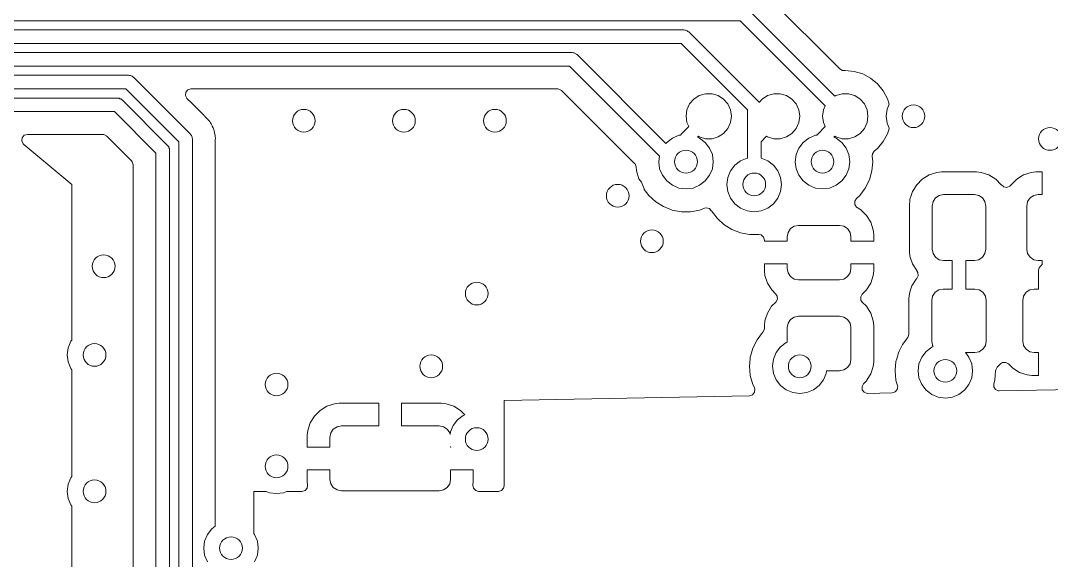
# Model space of a CAD drawing. Header units: millimetres. Extents: x 0 to 594, y 0 to 420.
# Drawn here: x 422.76 to 468.07, y 252.68 to 276.42 of the extents above; entities that cross this region are included whole.
import ezdxf

# ---------------------------------------------------------------- set-up
doc = ezdxf.new("R2010")
doc.units = ezdxf.units.MM
doc.linetypes.add('K5LT32768', pattern=[0])
picture_1 = doc.add_image_def('image2.png', size_in_pixel=(1000, 1000))

msp = doc.modelspace()

# ---------------------------------------------------------------- linework, layer by layer
at = {"color": 7, "linetype": 'K5LT32768', "lineweight": 18}
for p, q in [((455.481, 277.589), (458.775, 274.295)), ((458.555, 273.099), (454.725, 276.929)), ((387.638, 276.416), (454.389, 276.416)), ((454.389, 276.416), (458.133, 272.672)), ((451.917, 276.016), (387.927, 276.016)), ((451.956, 276.006), (451.917, 276.016)), ((451.995, 276.006), (451.956, 276.006)), ((452.029, 275.987), (451.995, 276.006)), ((452.067, 275.976), (452.029, 275.987)), ((452.095, 275.948), (452.067, 275.976)), ((452.13, 275.929), (452.095, 275.948)), ((455.225, 272.833), (452.13, 275.929)), ((388.052, 275.416), (451.793, 275.416)), ((451.793, 275.416), (454.713, 272.496)), ((447.013, 275.016), (389.013, 275.016)), ((447.051, 275.006), (447.013, 275.016)), ((447.091, 275.006), (447.051, 275.006)), ((447.125, 274.987), (447.091, 275.006)), ((447.163, 274.976), (447.125, 274.987)), ((447.191, 274.948), (447.163, 274.976)), ((447.225, 274.929), (447.191, 274.948)), ((451.132, 271.022), (447.225, 274.929)), ((389.138, 274.416), (446.889, 274.416)), ((446.889, 274.416), (450.845, 270.46)), ((458.775, 274.295), (458.897, 274.228)), ((458.897, 274.228), (458.975, 274.223)), ((458.975, 274.223), (459.013, 274.227)), ((459.013, 274.227), (459.406, 274.189)), ((459.406, 274.189), (459.783, 274.074)), ((427.513, 274.016), (389.427, 274.016)), ((427.551, 274.006), (427.513, 274.016)), ((427.591, 274.006), (427.551, 274.006)), ((427.625, 273.987), (427.591, 274.006)), ((427.663, 273.976), (427.625, 273.987)), ((427.691, 273.948), (427.663, 273.976)), ((427.725, 273.929), (427.691, 273.948)), ((430.225, 271.429), (427.725, 273.929)), ((459.783, 274.074), (460.13, 273.888)), ((460.13, 273.888), (460.435, 273.638)), ((389.552, 273.416), (427.389, 273.416)), ((427.389, 273.416), (429.713, 271.092)), ((430.027, 273.271), (430.007, 273.132)), ((430.119, 273.376), (430.027, 273.271)), ((430.253, 273.415), (430.119, 273.376)), ((446.372, 273.415), (430.253, 273.415)), ((446.424, 273.41), (446.372, 273.415)), ((446.547, 273.343), (446.424, 273.41)), ((449.753, 270.137), (446.547, 273.343)), ((460.435, 273.638), (460.685, 273.334)), ((460.685, 273.334), (460.871, 272.986)), ((427.013, 273.016), (389.842, 273.016)), ((427.051, 273.006), (427.013, 273.016)), ((427.091, 273.006), (427.051, 273.006)), ((427.125, 272.987), (427.091, 273.006)), ((427.163, 272.976), (427.125, 272.987)), ((427.191, 272.948), (427.163, 272.976)), ((427.225, 272.929), (427.191, 272.948)), ((429.225, 270.929), (427.225, 272.929)), ((430.007, 273.132), (430.065, 273.005)), ((430.065, 273.005), (430.077, 272.992)), ((430.077, 272.992), (430.27, 272.8)), ((430.27, 272.8), (430.812, 272.257)), ((452.358, 272.972), (452.172, 272.757)), ((452.598, 273.126), (452.358, 272.972)), ((452.871, 273.206), (452.598, 273.126)), ((453.156, 273.206), (452.871, 273.206)), ((453.429, 273.126), (453.156, 273.206)), ((453.668, 272.972), (453.429, 273.126)), ((453.855, 272.757), (453.668, 272.972)), ((455.23, 272.824), (455.225, 272.833)), ((455.358, 272.972), (455.23, 272.824)), ((455.598, 273.126), (455.358, 272.972)), ((455.871, 273.206), (455.598, 273.126)), ((456.156, 273.206), (455.871, 273.206)), ((456.429, 273.126), (456.156, 273.206)), ((456.668, 272.972), (456.429, 273.126)), ((456.855, 272.757), (456.668, 272.972)), ((458.598, 273.126), (458.555, 273.099)), ((458.871, 273.206), (458.598, 273.126)), ((459.156, 273.206), (458.871, 273.206)), ((459.429, 273.126), (459.156, 273.206)), ((459.668, 272.972), (459.429, 273.126)), ((459.855, 272.757), (459.668, 272.972)), ((460.871, 272.986), (460.944, 272.744)), ((389.966, 272.416), (426.889, 272.416)), ((426.889, 272.416), (428.713, 270.592)), ((452.054, 272.498), (452.013, 272.216)), ((452.172, 272.757), (452.054, 272.498)), ((453.973, 272.498), (453.855, 272.757)), ((454.013, 272.216), (453.973, 272.498)), ((454.713, 272.496), (454.713, 270.377)), ((456.973, 272.498), (456.855, 272.757)), ((457.013, 272.216), (456.973, 272.498)), ((458.054, 272.498), (458.013, 272.216)), ((458.133, 272.672), (458.054, 272.498)), ((459.973, 272.498), (459.855, 272.757)), ((460.013, 272.216), (459.973, 272.498)), ((460.854, 272.527), (460.813, 272.216)), ((460.944, 272.744), (460.854, 272.527)), ((430.812, 272.257), (430.837, 272.237)), ((430.837, 272.237), (430.837, 272.237)), ((430.837, 272.237), (430.849, 272.227)), ((430.849, 272.227), (430.898, 272.174)), ((430.898, 272.174), (430.948, 272.122)), ((430.948, 272.122), (430.969, 272.1)), ((430.969, 272.1), (430.991, 272.079)), ((430.991, 272.079), (431, 272.067)), ((431, 272.067), (431.008, 272.058)), ((431.008, 272.058), (431.074, 271.987)), ((431.074, 271.987), (431.095, 271.95)), ((431.095, 271.95), (431.116, 271.918)), ((431.116, 271.918), (431.142, 271.884)), ((431.142, 271.884), (431.181, 271.795)), ((452.013, 272.216), (452.054, 271.935)), ((452.054, 271.935), (452.133, 271.761)), ((453.855, 271.676), (453.973, 271.935)), ((453.973, 271.935), (454.013, 272.216)), ((456.855, 271.676), (456.973, 271.935)), ((456.973, 271.935), (457.013, 272.216)), ((458.013, 272.216), (458.054, 271.935)), ((458.054, 271.935), (458.133, 271.761)), ((459.855, 271.676), (459.973, 271.935)), ((459.973, 271.935), (460.013, 272.216)), ((460.813, 272.216), (460.854, 271.906)), ((460.854, 271.906), (460.944, 271.689)), ((423.059, 271.415), (422.925, 271.376)), ((426.372, 271.415), (423.059, 271.415)), ((426.424, 271.41), (426.372, 271.415)), ((430.245, 271.394), (430.225, 271.429)), ((431.181, 271.795), (431.186, 271.784)), ((431.186, 271.784), (431.233, 271.699)), ((431.233, 271.699), (431.243, 271.658)), ((431.243, 271.658), (431.256, 271.621)), ((431.256, 271.621), (431.273, 271.582)), ((431.273, 271.582), (431.288, 271.486)), ((431.288, 271.486), (431.29, 271.475)), ((431.29, 271.475), (431.314, 271.381)), ((451.801, 271.429), (451.781, 271.394)), ((452.133, 271.761), (451.801, 271.429)), ((453.429, 271.307), (453.668, 271.461)), ((453.668, 271.461), (453.855, 271.676)), ((456.429, 271.307), (456.668, 271.461)), ((456.668, 271.461), (456.855, 271.676)), ((457.801, 271.429), (457.781, 271.394)), ((458.133, 271.761), (457.801, 271.429)), ((459.429, 271.307), (459.668, 271.461)), ((459.668, 271.461), (459.855, 271.676)), ((460.871, 271.447), (460.685, 271.099)), ((460.924, 271.621), (460.871, 271.447)), ((460.944, 271.689), (460.924, 271.621)), ((422.834, 271.271), (422.814, 271.132)), ((422.814, 271.132), (422.872, 271.005)), ((422.925, 271.376), (422.834, 271.271)), ((422.872, 271.005), (422.901, 270.977)), ((422.901, 270.977), (425.013, 269.216)), ((426.547, 271.343), (426.424, 271.41)), ((427.64, 270.25), (426.547, 271.343)), ((429.713, 271.092), (429.713, 238.716)), ((430.273, 271.366), (430.245, 271.394)), ((430.283, 271.328), (430.273, 271.366)), ((430.303, 271.294), (430.283, 271.328)), ((430.303, 271.255), (430.303, 271.294)), ((430.313, 271.216), (430.303, 271.255)), ((430.313, 238.841), (430.313, 271.216)), ((431.314, 271.381), (431.314, 271.338)), ((431.314, 271.338), (431.317, 271.3)), ((431.315, 271.161), (431.314, 271.149)), ((431.314, 271.149), (431.314, 254.18)), ((431.324, 271.258), (431.315, 271.161)), ((431.317, 271.3), (431.324, 271.258)), ((451.165, 271.065), (451.132, 271.022)), ((451.413, 271.256), (451.165, 271.065)), ((451.703, 271.376), (451.413, 271.256)), ((451.772, 271.385), (451.703, 271.376)), ((451.781, 271.394), (451.772, 271.385)), ((452.517, 271.296), (452.555, 271.334)), ((452.613, 271.256), (452.517, 271.296)), ((452.555, 271.334), (452.598, 271.307)), ((452.598, 271.307), (452.871, 271.227)), ((452.862, 271.065), (452.613, 271.256)), ((453.052, 270.816), (452.862, 271.065)), ((452.871, 271.227), (453.156, 271.227)), ((453.156, 271.227), (453.429, 271.307)), ((455.313, 271.092), (455.555, 271.334)), ((455.313, 270.377), (455.313, 271.092)), ((455.555, 271.334), (455.598, 271.307)), ((455.598, 271.307), (455.871, 271.227)), ((455.871, 271.227), (456.156, 271.227)), ((456.156, 271.227), (456.429, 271.307)), ((457.165, 271.065), (456.974, 270.816)), ((457.413, 271.256), (457.165, 271.065)), ((457.703, 271.376), (457.413, 271.256)), ((457.772, 271.385), (457.703, 271.376)), ((457.781, 271.394), (457.772, 271.385)), ((458.517, 271.296), (458.555, 271.334)), ((458.613, 271.256), (458.517, 271.296)), ((458.555, 271.334), (458.598, 271.307)), ((458.598, 271.307), (458.871, 271.227)), ((458.862, 271.065), (458.613, 271.256)), ((459.052, 270.816), (458.862, 271.065)), ((458.871, 271.227), (459.156, 271.227)), ((459.156, 271.227), (459.429, 271.307)), ((460.685, 271.099), (460.435, 270.795)), ((428.713, 270.592), (428.713, 238.216)), ((429.245, 270.894), (429.225, 270.929)), ((429.273, 270.866), (429.245, 270.894)), ((429.283, 270.828), (429.273, 270.866)), ((429.303, 270.794), (429.283, 270.828)), ((429.303, 270.755), (429.303, 270.794)), ((429.313, 270.716), (429.303, 270.755)), ((429.313, 238.341), (429.313, 270.716)), ((453.172, 270.527), (453.052, 270.816)), ((453.213, 270.216), (453.172, 270.527)), ((456.854, 270.527), (456.813, 270.216)), ((456.974, 270.816), (456.854, 270.527)), ((459.172, 270.527), (459.052, 270.816)), ((459.213, 270.216), (459.172, 270.527)), ((460.212, 270.561), (460.201, 270.462)), ((460.291, 270.676), (460.212, 270.561)), ((460.375, 270.746), (460.291, 270.676)), ((460.435, 270.795), (460.375, 270.746)), ((427.673, 270.209), (427.64, 270.25)), ((427.712, 270.075), (427.673, 270.209)), ((427.712, 238.284), (427.712, 270.075)), ((449.773, 270.115), (449.753, 270.137)), ((449.824, 269.985), (449.773, 270.115)), ((450.845, 270.46), (450.813, 270.216)), ((450.813, 270.216), (450.854, 269.906)), ((453.172, 269.906), (453.213, 270.216)), ((454.165, 270.065), (453.974, 269.816)), ((454.413, 270.256), (454.165, 270.065)), ((454.703, 270.376), (454.413, 270.256)), ((454.713, 270.377), (454.703, 270.376)), ((455.324, 270.376), (455.313, 270.377)), ((455.613, 270.256), (455.324, 270.376)), ((455.862, 270.065), (455.613, 270.256)), ((456.052, 269.816), (455.862, 270.065)), ((456.813, 270.216), (456.854, 269.906)), ((459.172, 269.906), (459.213, 270.216)), ((460.224, 270.216), (460.186, 269.81)), ((460.201, 270.462), (460.224, 270.216)), ((449.84, 269.81), (449.824, 269.985)), ((449.939, 269.465), (449.84, 269.81)), ((450.854, 269.906), (450.974, 269.616)), ((450.974, 269.616), (451.165, 269.368)), ((452.862, 269.368), (453.052, 269.616)), ((453.052, 269.616), (453.172, 269.906)), ((453.974, 269.816), (453.854, 269.527)), ((456.172, 269.527), (456.052, 269.816)), ((456.854, 269.906), (456.974, 269.616)), ((456.974, 269.616), (457.165, 269.368)), ((458.862, 269.368), (459.052, 269.616)), ((459.052, 269.616), (459.172, 269.906)), ((460.186, 269.81), (460.074, 269.418)), ((462.401, 269.452), (462.7, 269.636)), ((462.7, 269.636), (463.033, 269.746)), ((463.033, 269.746), (463.238, 269.767)), ((463.238, 269.767), (464.788, 269.767)), ((464.788, 269.767), (464.994, 269.746)), ((464.994, 269.746), (465.327, 269.636)), ((465.327, 269.636), (465.626, 269.452)), ((466.552, 269.451), (466.85, 269.635)), ((466.85, 269.635), (467.183, 269.746)), ((467.183, 269.746), (467.388, 269.766)), ((467.388, 269.766), (467.663, 269.766)), ((467.663, 269.766), (467.663, 268.766)), ((425.013, 269.216), (425.013, 262.368)), ((450.052, 269.316), (449.939, 269.465)), ((450.172, 269.027), (450.052, 269.316)), ((451.165, 269.368), (451.413, 269.177)), ((451.413, 269.177), (451.703, 269.057)), ((452.324, 269.057), (452.613, 269.177)), ((452.613, 269.177), (452.862, 269.368)), ((453.854, 269.527), (453.813, 269.216)), ((453.813, 269.216), (453.854, 268.906)), ((456.213, 269.216), (456.172, 269.527)), ((456.172, 268.906), (456.213, 269.216)), ((457.165, 269.368), (457.413, 269.177)), ((457.413, 269.177), (457.703, 269.057)), ((458.324, 269.057), (458.613, 269.177)), ((458.613, 269.177), (458.862, 269.368)), ((460.074, 269.418), (459.893, 269.053)), ((461.969, 268.905), (462.153, 269.204)), ((462.153, 269.204), (462.401, 269.452)), ((465.626, 269.452), (465.874, 269.204)), ((465.874, 269.204), (465.878, 269.197)), ((465.878, 269.197), (465.882, 269.194)), ((465.882, 269.194), (465.883, 269.192)), ((465.883, 269.192), (465.883, 269.193)), ((465.883, 269.193), (465.982, 269.104)), ((466.248, 269.137), (466.3, 269.197)), ((466.3, 269.197), (466.304, 269.203)), ((466.304, 269.203), (466.552, 269.451)), ((450.176, 268.997), (450.172, 269.027)), ((450.38, 268.727), (450.176, 268.997)), ((450.681, 268.453), (450.38, 268.727)), ((451.703, 269.057), (452.013, 269.016)), ((452.013, 269.016), (452.324, 269.057)), ((453.854, 268.906), (453.974, 268.616)), ((456.052, 268.616), (456.172, 268.906)), ((457.703, 269.057), (458.013, 269.016)), ((458.013, 269.016), (458.324, 269.057)), ((459.647, 268.727), (459.502, 268.595)), ((459.893, 269.053), (459.647, 268.727)), ((461.895, 268.683), (461.969, 268.905)), ((463.147, 268.728), (462.985, 268.62)), ((463.338, 268.766), (463.147, 268.728)), ((464.688, 268.766), (463.338, 268.766)), ((464.88, 268.728), (464.688, 268.766)), ((465.042, 268.62), (464.88, 268.728)), ((465.982, 269.104), (466.12, 269.081)), ((466.12, 269.081), (466.248, 269.137)), ((467.297, 268.728), (467.135, 268.62)), ((467.488, 268.766), (467.297, 268.728)), ((467.663, 268.766), (467.488, 268.766)), ((451.028, 268.238), (450.681, 268.453)), ((453.974, 268.616), (454.165, 268.368)), ((454.165, 268.368), (454.413, 268.177)), ((455.613, 268.177), (455.862, 268.368)), ((455.862, 268.368), (456.052, 268.616)), ((459.502, 268.595), (459.429, 268.476)), ((459.429, 268.476), (459.433, 268.336)), ((459.433, 268.336), (459.511, 268.22)), ((461.837, 268.367), (461.846, 268.447)), ((461.837, 266.266), (461.837, 268.367)), ((461.846, 268.447), (461.858, 268.572)), ((461.858, 268.572), (461.895, 268.683)), ((462.876, 268.458), (462.838, 268.266)), ((462.838, 268.266), (462.838, 266.366)), ((462.985, 268.62), (462.876, 268.458)), ((465.15, 268.458), (465.042, 268.62)), ((465.188, 268.266), (465.15, 268.458)), ((465.188, 266.366), (465.188, 268.266)), ((467.026, 268.458), (466.988, 268.266)), ((466.988, 268.266), (466.988, 266.366)), ((467.135, 268.62), (467.026, 268.458)), ((451.408, 268.09), (451.028, 268.238)), ((451.809, 268.015), (451.408, 268.09)), ((452.217, 268.015), (451.809, 268.015)), ((452.618, 268.09), (452.217, 268.015)), ((452.644, 268.1), (452.618, 268.09)), ((452.824, 268.17), (452.644, 268.1)), ((452.905, 268.187), (452.824, 268.17)), ((453.041, 268.152), (452.905, 268.187)), ((453.125, 268.061), (453.041, 268.152)), ((453.128, 268.063), (453.125, 268.061)), ((453.134, 268.053), (453.128, 268.063)), ((453.38, 267.727), (453.134, 268.053)), ((454.413, 268.177), (454.703, 268.057)), ((454.703, 268.057), (455.013, 268.016)), ((455.013, 268.016), (455.324, 268.057)), ((455.324, 268.057), (455.613, 268.177)), ((459.511, 268.22), (459.539, 268.201)), ((459.539, 268.201), (459.7, 268.101)), ((459.7, 268.101), (459.948, 267.853)), ((459.948, 267.853), (460.132, 267.555)), ((453.415, 267.695), (453.38, 267.727)), ((453.681, 267.453), (453.415, 267.695)), ((454.028, 267.238), (453.681, 267.453)), ((456.772, 267.378), (456.61, 267.27)), ((456.963, 267.416), (456.772, 267.378)), ((458.763, 267.416), (456.963, 267.416)), ((458.955, 267.378), (458.763, 267.416)), ((459.117, 267.27), (458.955, 267.378)), ((460.132, 267.555), (460.242, 267.222)), ((454.408, 267.09), (454.028, 267.238)), ((454.809, 267.015), (454.408, 267.09)), ((455.215, 267.015), (454.809, 267.015)), ((455.318, 266.993), (455.215, 267.015)), ((455.424, 266.902), (455.318, 266.993)), ((455.463, 266.767), (455.424, 266.902)), ((456.501, 267.108), (456.463, 266.916)), ((456.463, 266.916), (456.463, 266.716)), ((456.61, 267.27), (456.501, 267.108)), ((459.225, 267.108), (459.117, 267.27)), ((459.263, 266.916), (459.225, 267.108)), ((459.263, 266.716), (459.263, 266.916)), ((460.242, 267.222), (460.263, 267.016)), ((460.263, 267.016), (460.263, 266.716)), ((455.463, 266.716), (455.463, 266.767)), ((456.463, 266.716), (455.463, 266.716)), ((460.263, 266.716), (459.263, 266.716)), ((461.858, 266.061), (461.837, 266.266)), ((461.969, 265.728), (461.858, 266.061)), ((462.838, 266.366), (462.876, 266.175)), ((462.876, 266.175), (462.985, 266.013)), ((462.985, 266.013), (463.147, 265.905)), ((464.88, 265.905), (465.042, 266.013)), ((465.042, 266.013), (465.15, 266.175)), ((465.15, 266.175), (465.188, 266.366)), ((466.988, 266.366), (467.026, 266.175)), ((467.026, 266.175), (467.135, 266.013)), ((467.135, 266.013), (467.297, 265.905)), ((455.463, 265.417), (455.463, 265.716)), ((455.463, 265.716), (456.463, 265.716)), ((456.463, 265.716), (456.463, 265.516)), ((459.263, 265.516), (459.263, 265.716)), ((459.263, 265.716), (460.263, 265.716)), ((460.263, 265.716), (460.263, 265.417)), ((462.153, 265.429), (461.969, 265.728)), ((463.147, 265.905), (463.338, 265.866)), ((463.338, 265.866), (463.713, 265.866)), ((463.713, 265.866), (463.713, 264.616)), ((464.313, 264.616), (464.313, 265.866)), ((464.313, 265.866), (464.688, 265.866)), ((464.688, 265.866), (464.88, 265.905)), ((467.297, 265.905), (467.488, 265.866)), ((467.488, 265.866), (467.663, 265.866)), ((467.536, 265.552), (467.513, 265.448)), ((467.595, 265.62), (467.536, 265.552)), ((467.663, 265.696), (467.591, 265.624)), ((467.591, 265.624), (467.595, 265.62)), ((467.663, 265.866), (467.663, 265.696)), ((455.484, 265.211), (455.463, 265.417)), ((455.595, 264.878), (455.484, 265.211)), ((456.463, 265.516), (456.501, 265.325)), ((456.501, 265.325), (456.61, 265.163)), ((456.61, 265.163), (456.772, 265.055)), ((458.955, 265.055), (459.117, 265.163)), ((459.117, 265.163), (459.225, 265.325)), ((459.225, 265.325), (459.263, 265.516)), ((460.242, 265.211), (460.132, 264.878)), ((460.263, 265.417), (460.242, 265.211)), ((462.128, 265.054), (462.153, 265.079)), ((462.162, 265.418), (462.153, 265.429)), ((462.153, 265.079), (462.22, 265.201)), ((462.161, 265.417), (462.162, 265.418)), ((462.21, 265.341), (462.161, 265.417)), ((462.22, 265.201), (462.21, 265.341)), ((467.513, 265.448), (467.513, 264.616)), ((455.779, 264.58), (455.595, 264.878)), ((456.772, 265.055), (456.963, 265.016)), ((456.963, 265.016), (458.763, 265.016)), ((458.763, 265.016), (458.955, 265.055)), ((460.132, 264.878), (459.948, 264.58)), ((461.886, 264.58), (461.944, 264.755)), ((461.944, 264.755), (462.128, 265.054)), ((463.313, 264.616), (463.122, 264.578)), ((463.713, 264.616), (463.313, 264.616)), ((464.713, 264.616), (464.313, 264.616)), ((464.905, 264.578), (464.713, 264.616)), ((467.313, 264.616), (467.122, 264.578)), ((467.513, 264.616), (467.313, 264.616)), ((455.966, 264.393), (455.779, 264.58)), ((456.023, 264.304), (455.966, 264.393)), ((455.966, 264.042), (456.033, 264.164)), ((456.033, 264.164), (456.023, 264.304)), ((459.761, 264.393), (459.694, 264.27)), ((459.694, 264.27), (459.704, 264.131)), ((459.948, 264.58), (459.761, 264.393)), ((461.812, 264.217), (461.833, 264.422)), ((461.812, 262.632), (461.812, 264.216)), ((461.833, 264.422), (461.886, 264.58)), ((462.851, 264.308), (462.813, 264.116)), ((462.96, 264.47), (462.851, 264.308)), ((463.122, 264.578), (462.96, 264.47)), ((465.067, 264.47), (464.905, 264.578)), ((465.175, 264.308), (465.067, 264.47)), ((465.213, 264.116), (465.175, 264.308)), ((466.851, 264.308), (466.813, 264.116)), ((466.96, 264.47), (466.851, 264.308)), ((467.122, 264.578), (466.96, 264.47)), ((455.594, 263.555), (455.778, 263.854)), ((455.778, 263.854), (455.966, 264.042)), ((459.704, 264.131), (459.761, 264.042)), ((459.761, 264.042), (459.949, 263.854)), ((459.949, 263.854), (460.133, 263.555)), ((462.813, 264.116), (462.813, 262.316)), ((465.213, 262.316), (465.213, 264.116)), ((466.813, 264.116), (466.813, 262.316)), ((455.483, 263.222), (455.495, 263.256)), ((455.495, 263.256), (455.594, 263.555)), ((456.61, 263.27), (456.501, 263.108)), ((456.772, 263.378), (456.61, 263.27)), ((456.963, 263.416), (456.772, 263.378)), ((458.763, 263.416), (456.963, 263.416)), ((458.955, 263.378), (458.763, 263.416)), ((459.117, 263.27), (458.955, 263.378)), ((459.225, 263.108), (459.117, 263.27)), ((460.133, 263.555), (460.243, 263.222)), ((455.386, 262.715), (455.454, 262.827)), ((455.454, 262.827), (455.462, 262.89)), ((455.462, 263.017), (455.483, 263.222)), ((455.462, 262.89), (455.462, 263.016)), ((456.501, 263.108), (456.463, 262.916)), ((456.463, 262.916), (456.463, 262.276)), ((459.263, 262.916), (459.225, 263.108)), ((459.263, 261.516), (459.263, 262.916)), ((460.243, 263.222), (460.264, 263.017)), ((460.264, 263.017), (460.264, 261.416)), ((425.013, 262.368), (424.974, 262.316)), ((454.952, 262.015), (455.134, 262.38)), ((455.134, 262.38), (455.38, 262.706)), ((455.38, 262.706), (455.381, 262.707)), ((455.381, 262.707), (455.382, 262.708)), ((455.382, 262.708), (455.387, 262.714)), ((455.387, 262.714), (455.386, 262.715)), ((461.534, 262.18), (461.762, 262.482)), ((461.762, 262.482), (461.812, 262.613)), ((461.812, 262.613), (461.812, 262.632)), ((424.854, 262.027), (424.813, 261.716)), ((424.974, 262.316), (424.854, 262.027)), ((454.866, 261.713), (454.952, 262.015)), ((456.165, 262.065), (455.974, 261.816)), ((456.413, 262.256), (456.165, 262.065)), ((456.463, 262.276), (456.413, 262.256)), ((461.384, 261.88), (461.533, 262.178)), ((461.533, 262.178), (461.534, 262.18)), ((462.813, 262.056), (462.565, 261.865)), ((462.813, 262.316), (462.851, 262.125)), ((462.879, 262.083), (462.813, 262.056)), ((462.851, 262.125), (462.879, 262.083)), ((464.905, 261.855), (465.067, 261.963)), ((465.067, 261.963), (465.175, 262.125)), ((465.175, 262.125), (465.213, 262.316)), ((466.813, 262.316), (466.851, 262.125)), ((466.851, 262.125), (466.96, 261.963)), ((466.96, 261.963), (467.122, 261.855)), ((424.813, 261.716), (424.854, 261.406)), ((454.803, 261.216), (454.833, 261.547)), ((454.833, 261.547), (454.84, 261.623)), ((454.84, 261.623), (454.866, 261.713)), ((455.854, 261.527), (455.813, 261.216)), ((455.974, 261.816), (455.854, 261.527)), ((459.225, 261.325), (459.263, 261.516)), ((461.24, 261.423), (461.274, 261.541)), ((461.274, 261.541), (461.352, 261.815)), ((461.352, 261.815), (461.384, 261.88)), ((462.374, 261.616), (462.254, 261.327)), ((462.565, 261.865), (462.374, 261.616)), ((464.452, 261.616), (464.299, 261.816)), ((464.299, 261.816), (464.713, 261.816)), ((464.572, 261.327), (464.452, 261.616)), ((464.713, 261.816), (464.905, 261.855)), ((467.122, 261.855), (467.313, 261.816)), ((467.313, 261.816), (467.513, 261.816)), ((467.513, 261.816), (467.513, 260.816)), ((424.854, 261.406), (424.974, 261.116)), ((424.974, 261.116), (425.013, 261.065)), ((425.013, 261.065), (425.013, 256.368)), ((454.84, 260.81), (454.803, 261.216)), ((455.813, 261.216), (455.854, 260.906)), ((458.172, 260.906), (458.187, 261.016)), ((458.187, 261.016), (458.763, 261.016)), ((458.763, 261.016), (458.955, 261.055)), ((458.955, 261.055), (459.117, 261.163)), ((459.117, 261.163), (459.225, 261.325)), ((460.243, 261.211), (460.133, 260.878)), ((460.264, 261.416), (460.243, 261.211)), ((461.203, 261.016), (461.207, 261.057)), ((461.24, 260.61), (461.203, 261.016)), ((461.207, 261.057), (461.24, 261.423)), ((462.254, 261.327), (462.213, 261.016)), ((462.213, 261.016), (462.254, 260.706)), ((464.613, 261.016), (464.572, 261.327)), ((464.572, 260.706), (464.613, 261.016)), ((465.624, 261.024), (465.586, 260.61)), ((465.629, 261.054), (465.624, 261.024)), ((465.696, 261.176), (465.629, 261.054)), ((465.839, 261.319), (465.696, 261.176)), ((465.927, 261.376), (465.839, 261.319)), ((466.067, 261.386), (465.927, 261.376)), ((466.189, 261.319), (466.067, 261.386)), ((466.377, 261.132), (466.189, 261.319)), ((466.675, 260.948), (466.377, 261.132)), ((454.952, 260.418), (454.84, 260.81)), ((455.854, 260.906), (455.974, 260.616)), ((455.974, 260.616), (456.165, 260.368)), ((457.862, 260.368), (458.052, 260.616)), ((458.052, 260.616), (458.172, 260.906)), ((459.949, 260.579), (459.817, 260.447)), ((459.968, 260.61), (459.949, 260.579)), ((460.079, 260.791), (459.968, 260.61)), ((460.133, 260.878), (460.079, 260.791)), ((461.312, 260.36), (461.24, 260.61)), ((462.254, 260.706), (462.374, 260.416)), ((464.452, 260.416), (464.572, 260.706)), ((465.586, 260.61), (465.541, 260.451)), ((467.008, 260.837), (466.675, 260.948)), ((467.213, 260.816), (467.008, 260.837)), ((467.513, 260.816), (467.213, 260.816)), ((455.02, 260.282), (454.952, 260.418)), ((455.042, 260.212), (455.02, 260.282)), ((455.025, 260.073), (455.042, 260.212)), ((456.165, 260.368), (456.413, 260.177)), ((456.413, 260.177), (456.703, 260.057)), ((457.324, 260.057), (457.613, 260.177)), ((457.613, 260.177), (457.862, 260.368)), ((459.817, 260.447), (459.75, 260.325)), ((459.75, 260.325), (459.76, 260.185)), ((459.76, 260.185), (459.843, 260.073)), ((461.078, 260.045), (461.211, 260.087)), ((461.211, 260.087), (461.301, 260.194)), ((461.301, 260.194), (461.318, 260.333)), ((461.318, 260.333), (461.312, 260.36)), ((462.374, 260.416), (462.565, 260.168)), ((462.565, 260.168), (462.813, 259.977)), ((464.013, 259.977), (464.262, 260.168)), ((464.262, 260.168), (464.452, 260.416)), ((465.541, 260.451), (465.542, 260.311)), ((465.542, 260.311), (465.618, 260.194)), ((465.618, 260.194), (465.746, 260.137)), ((465.746, 260.137), (465.784, 260.135)), ((465.784, 260.135), (469.817, 260.213)), ((444.013, 259.716), (454.802, 259.924)), ((444.013, 257.666), (444.013, 259.716)), ((454.802, 259.924), (454.936, 259.966)), ((454.936, 259.966), (455.025, 260.073)), ((456.703, 260.057), (457.013, 260.016)), ((457.013, 260.016), (457.324, 260.057)), ((459.843, 260.073), (459.974, 260.024)), ((459.974, 260.024), (459.997, 260.024)), ((459.997, 260.024), (461.078, 260.045)), ((462.813, 259.977), (463.103, 259.857)), ((463.103, 259.857), (463.413, 259.816)), ((463.413, 259.816), (463.724, 259.857)), ((463.724, 259.857), (464.013, 259.977)), ((435.679, 259.028), (435.927, 259.276)), ((435.927, 259.276), (436.225, 259.46)), ((436.225, 259.46), (436.558, 259.571)), ((436.558, 259.571), (436.763, 259.591)), ((436.763, 259.591), (438.513, 259.591)), ((438.513, 259.591), (438.513, 258.591)), ((439.513, 258.591), (439.513, 259.591)), ((439.513, 259.591), (441.263, 259.591)), ((441.263, 259.591), (441.469, 259.571)), ((441.469, 259.571), (441.801, 259.46)), ((441.801, 259.46), (442.1, 259.276)), ((442.1, 259.276), (442.289, 259.087)), ((435.384, 258.397), (435.495, 258.73)), ((435.495, 258.73), (435.679, 259.028)), ((441.965, 258.865), (441.774, 258.616)), ((442.213, 259.056), (441.965, 258.865)), ((442.289, 259.087), (442.213, 259.056)), ((435.363, 258.191), (435.384, 258.397)), ((436.401, 258.283), (436.363, 258.091)), ((436.51, 258.445), (436.401, 258.283)), ((436.672, 258.553), (436.51, 258.445)), ((436.863, 258.591), (436.672, 258.553)), ((438.513, 258.591), (436.863, 258.591)), ((441.163, 258.591), (439.513, 258.591)), ((441.355, 258.553), (441.163, 258.591)), ((441.517, 258.445), (441.355, 258.553)), ((441.625, 258.283), (441.517, 258.445)), ((441.639, 258.213), (441.625, 258.283)), ((441.654, 258.327), (441.639, 258.213)), ((441.774, 258.616), (441.654, 258.327)), ((435.363, 257.666), (435.363, 258.191)), ((436.363, 258.091), (436.363, 257.666)), ((436.363, 257.666), (435.363, 257.666)), ((441.663, 257.666), (441.663, 257.684)), ((441.663, 257.684), (441.67, 257.666)), ((441.67, 257.666), (441.663, 257.666)), ((444.013, 255.964), (444.013, 257.666)), ((435.363, 256.142), (435.363, 256.666)), ((435.363, 256.666), (436.363, 256.666)), ((436.363, 256.666), (436.363, 256.241)), ((441.663, 256.241), (441.663, 256.666)), ((441.663, 256.666), (442.663, 256.666)), ((442.663, 256.666), (442.663, 256.142)), ((424.854, 256.027), (424.813, 255.716)), ((424.974, 256.316), (424.854, 256.027)), ((425.013, 256.368), (424.974, 256.316)), ((435.379, 255.99), (435.363, 256.142)), ((436.363, 256.241), (436.401, 256.05)), ((436.401, 256.05), (436.51, 255.888)), ((441.517, 255.888), (441.625, 256.05)), ((441.625, 256.05), (441.663, 256.241)), ((442.663, 256.142), (442.648, 255.99)), ((424.813, 255.716), (424.854, 255.406)), ((433.013, 253.868), (433.013, 255.716)), ((433.013, 255.716), (433.56, 255.716)), ((433.56, 255.716), (433.703, 255.657)), ((433.703, 255.657), (434.013, 255.616)), ((434.013, 255.616), (434.324, 255.657)), ((434.324, 255.657), (434.467, 255.716)), ((434.467, 255.716), (435.132, 255.716)), ((435.132, 255.716), (435.266, 255.756)), ((435.266, 255.756), (435.358, 255.861)), ((435.358, 255.861), (435.379, 255.99)), ((436.51, 255.888), (436.672, 255.78)), ((436.672, 255.78), (436.863, 255.741)), ((436.863, 255.741), (441.163, 255.741)), ((441.163, 255.741), (441.355, 255.78)), ((441.355, 255.78), (441.517, 255.888)), ((442.648, 255.99), (442.673, 255.852)), ((442.673, 255.852), (442.769, 255.751)), ((442.769, 255.751), (442.894, 255.716)), ((442.894, 255.716), (443.765, 255.716)), ((443.765, 255.716), (443.899, 255.756)), ((443.899, 255.756), (443.991, 255.861)), ((443.991, 255.861), (444.013, 255.964)), ((424.854, 255.406), (424.974, 255.116)), ((424.974, 255.116), (425.013, 255.065)), ((425.013, 255.065), (425.013, 249.868)), ((430.974, 253.816), (430.854, 253.527)), ((431.165, 254.065), (430.974, 253.816)), ((431.314, 254.18), (431.165, 254.065)), ((433.052, 253.816), (433.013, 253.868)), ((433.172, 253.527), (433.052, 253.816)), ((430.854, 253.527), (430.813, 253.216)), ((433.213, 253.216), (433.172, 253.527)), ((430.813, 253.216), (430.854, 252.906)), ((430.854, 252.906), (430.974, 252.616)), ((433.052, 252.616), (433.172, 252.906)), ((433.172, 252.906), (433.213, 253.216))]:
    msp.add_line(p, q, dxfattribs=at)
for centre in [(435.213, 272.016), (439.613, 272.016), (443.613, 272.016), (462.013, 272.216), (468.013, 271.216), (452.013, 270.216), (458.013, 270.216), (455.013, 269.216), (449.013, 268.716), (450.513, 266.716), (426.413, 265.616), (442.813, 264.416), (426.013, 261.716), (440.813, 261.216), (457.013, 261.216), (463.413, 261.016), (434.013, 260.416), (442.813, 258.016), (434.013, 256.816), (426.013, 255.716), (432.013, 253.216)]:
    msp.add_circle(centre, 0.5, dxfattribs=at)

# ---------------------------------------------------------------- pictures from other files: only their frames are drawn
image = msp.add_image(picture_1, insert=(348.086, 138.949), size_in_units=(173.678, 173.678))
image.dxf.flags = 15

doc.saveas('drawing.dxf')
